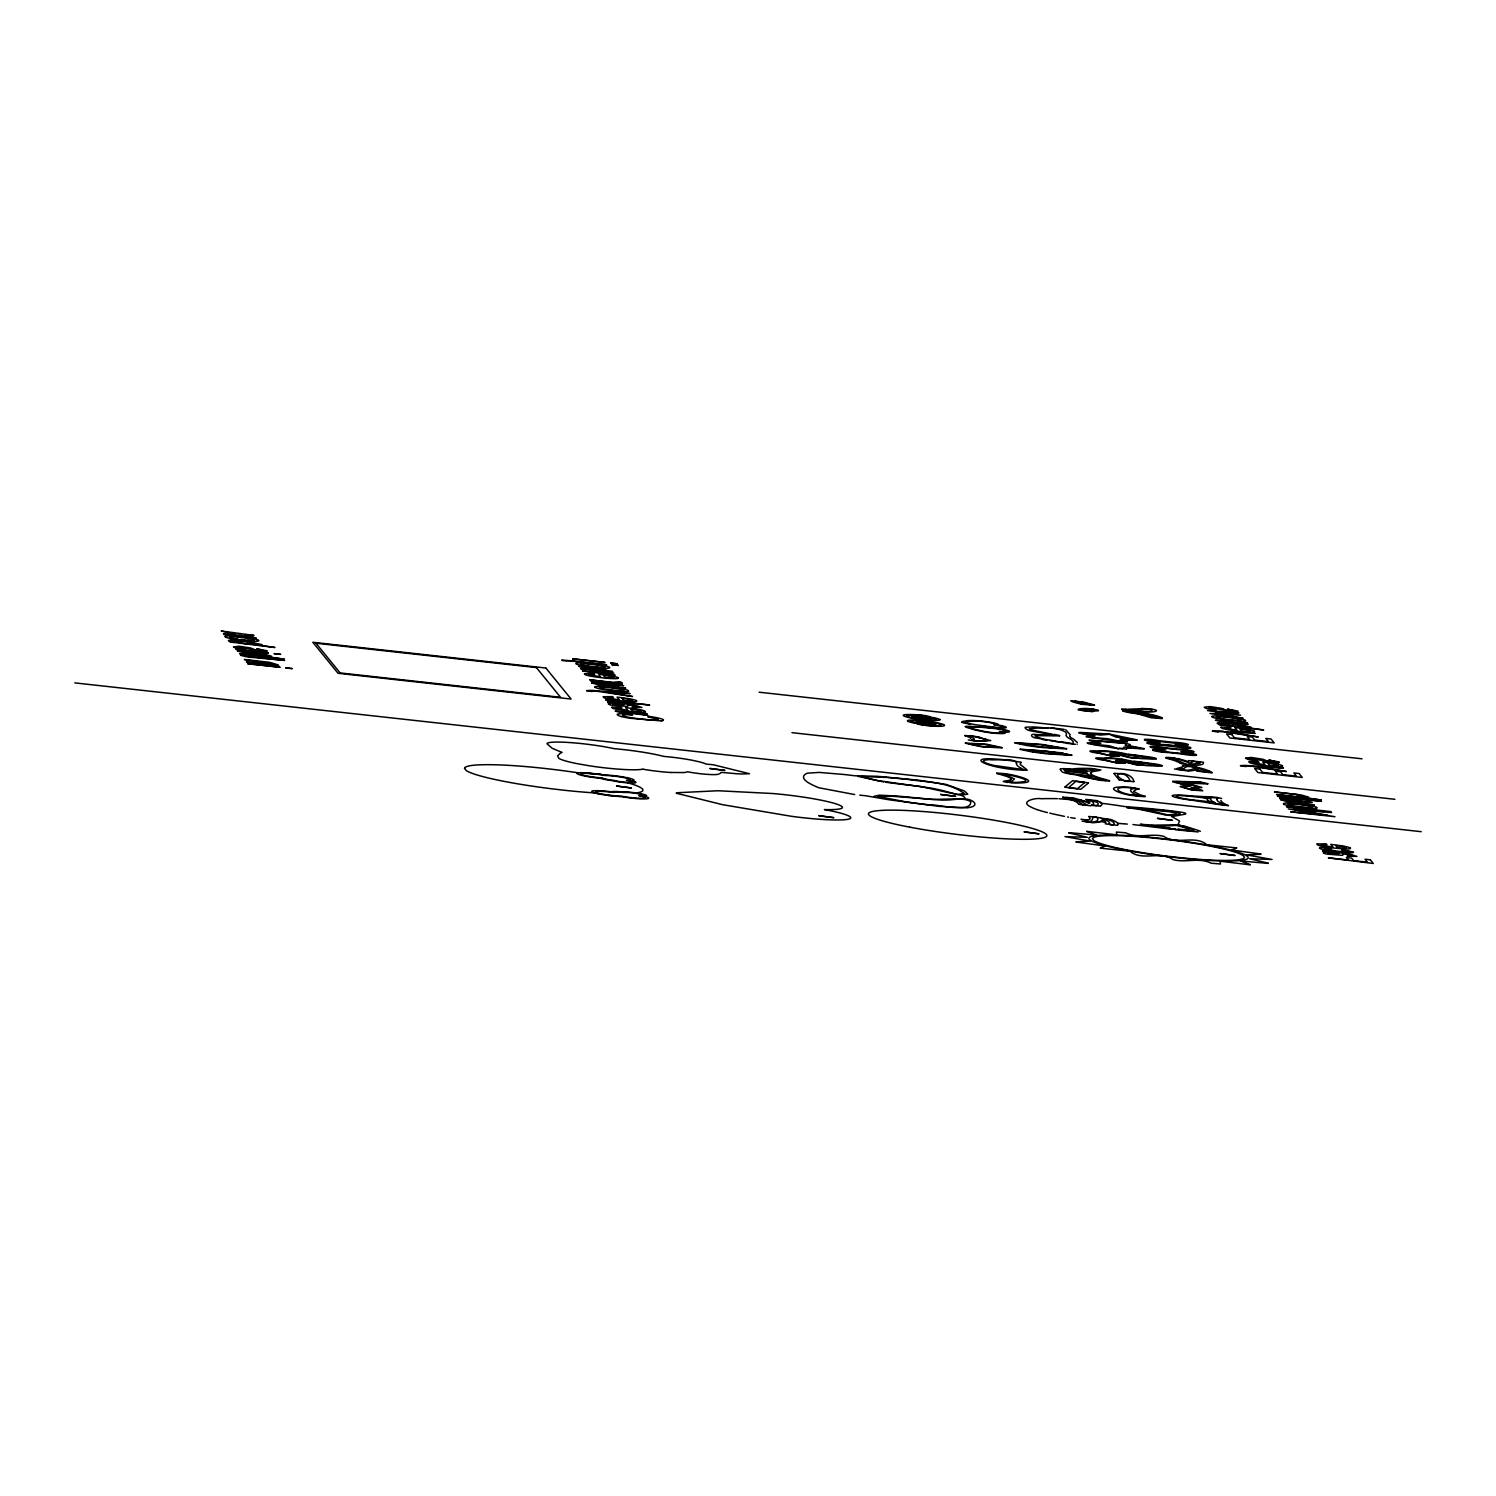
<?xml version="1.0" encoding="UTF-8"?>
<svg xmlns="http://www.w3.org/2000/svg" width="1496" height="1496" viewBox="0 0 1496 1496"><rect width="100%" height="100%" fill="white"/><g stroke="black" fill="none" stroke-linecap="round" stroke-linejoin="round"><path stroke-width="1.5" d="M618.091 678.137L618.091 678.062A18.943 2.038 7 0 0 617.904 677.763L617.418 677.464M645.3 711.647L645.318 711.572A18.943 2.038 7 0 0 645.131 711.273L644.645 710.974A13.745 1.477 7 0 0 639.802 709.609A13.932 1.496 7 0 0 635.744 708.898L625.59 707.589L627.965 710.507L616.034 708.038L621.831 707.814L620.597 707.066L611.602 707.197L612.706 708.3A13.838 1.496 7 0 0 621.794 710.301L628.675 711.217A29.733 3.216 7 0 0 631.593 711.535L638.194 712.077A14.062 1.515 7 0 0 645.281 711.741L645.262 711.741M1180.138 786.653L1191.302 789.907M1089.238 711.03L1094.866 710.263M1090.621 773.039L1090.621 773.432A56.923 6.152 7 0 0 1090.734 773.694M1086.489 772.572L1086.694 772.16A112.107 12.099 7 0 1 1087.106 771.768L1072.613 769.711A9.855 1.066 7 0 0 1063.843 769.823L1086.47 772.778M1081.832 710.226L1092.473 708.992L1098.345 710.207M627.703 705.944L627.665 706.056A26.498 2.861 7 0 1 627.553 706.224M1342.716 854.852L1342.679 854.983A26.498 2.861 7 0 1 1342.567 855.151M1031.473 734.929L1031.829 736.163A55.072 5.947 7 0 0 1032.932 737.042L1033.343 737.266A24.534 2.655 7 0 0 1034.559 737.79L1054.699 740.857M1131.986 754.769L1152.705 758.304L1141.785 758.435A11.856 1.272 7 0 1 1136.53 758.135L1133.108 757.761A9.088 0.991 7 0 1 1129.63 757.257L1114.576 753.33L1109.77 753.647A12.23 1.328 7 0 0 1111.322 754.265L1113.697 754.9M1020.328 763.596L1021.17 762.511M1192.462 761.202L1200.297 762.493A63.038 6.807 7 0 1 1199.717 763.371L1185.767 764.643L1193.49 765.316M1257.257 760.978L1250.02 758.397L1274.611 762.717A8.995 0.972 7 0 0 1277.827 762.754L1278.837 762.605M1182.569 766.943L1177.034 768.458M965.257 743.175L981.189 746.747L1001.946 747.907M1126.619 748.972L1127.46 747.888L1144.122 748.991M1129.929 744.615L1129.106 745.719L1144.178 748.617M1128.264 754.171L1147.301 756.677A8.976 0.972 7 0 1 1156.352 758.622M1134.062 761.202L1153.098 763.708A8.976 0.972 7 0 1 1162.149 765.672M586.656 690.572L591.126 690.385A18.588 2.001 7 0 1 591.649 690.404A42.206 4.563 7 0 1 594.267 690.572L630.115 693.602L611.21 692.311M1212.452 731.039L1216.903 730.852A18.588 2.001 7 0 1 1217.426 730.871A42.206 4.563 7 0 1 1220.063 731.02L1223.279 731.245M1240.521 765.597L1244.971 765.41A18.588 2.001 7 0 1 1245.495 765.428A42.206 4.563 7 0 1 1248.132 765.597L1283.437 767.972L1258.828 766.85L1286.354 771.543L1252.844 766.494M1284.914 800.229L1312.254 802.473L1279.585 798.266L1284.784 799.388L1282.166 799.388A11.351 1.234 7 0 0 1280.389 799.687L1289.272 802.193A27.583 2.973 7 0 0 1293.535 802.679L1314.292 804.979L1293.965 802.137A32.931 3.553 7 0 1 1290.824 801.763L1284.914 800.36M240.576 654.93L245.531 655.491M605.6 699.492L610.555 700.072M1277.491 795.76L1282.446 796.321M1117.662 824.894L1117.83 824.707A78.82 8.508 7 0 0 1117.998 824.053A86.431 9.331 7 0 0 1117.662 823.268L1120.915 823.567M1137.259 756.714A10.94 1.178 7 0 0 1137.259 756.546L1108.723 751.647A12.623 1.365 7 0 0 1104.254 751.497L1093.576 751.665L1112.351 756.078M1062.628 797.181L1072.8 797.873M1064.928 786.971L1072.557 780.725L1088.359 782.838M1084.694 782.558L1077.419 788.691L1068.649 787.588L1075.886 781.323L1084.675 782.464M1088.396 783.044L1080.804 789.271L1064.984 787.195M1179.802 813.787L1179.596 813.936A64.291 6.938 7 0 1 1177.894 814.553L1172.359 815.432A19.448 2.094 7 0 1 1170.639 815.507L1164.823 814.796M1140.588 748.43L1123.945 747.14L1122.748 748.58L1119.195 748.43M1094.455 705.289L1082.487 704.354M1153.528 747.121L1188.179 750.599L1190.554 751.385L1180.812 751.703L1193.172 754.582L1158.97 751.235L1156.184 750.3L1165.87 750.057L1153.566 747.271M1250.263 864.838L1220.231 861.21L1220.437 863.996L1211.255 863.229C1198.764 857.04 1185.748 863.117 1173.032 859.62C1160.522 850.495 1141.897 861.546 1130.078 851.243L1100.345 848.157M1125.179 709.721L1129.91 709.777A28.574 3.086 7 0 0 1134.08 710.058C1141.598 711.011 1148.199 706.916 1155.772 710.151M609.826 673.35L582.505 670.993L615.174 675.201L610.181 674.116L613.884 673.125L607.937 671.779L611.06 671.779A10.958 1.178 7 0 0 612.649 671.367L578.746 666.356L599.522 669.254A18.457 2.001 7 0 1 603.879 669.778L608.03 670.919L580.616 668.675L602.028 671.629A10.154 1.103 7 0 1 607.694 672.396L609.882 673.163M1092.772 740.632L1122.785 743.288M1070.837 700.67L1085.61 702.466M1119.569 756.191L1112.856 756.135M1125.254 763.297L1118.671 763.166M1193.658 830.579L1190.031 830.71A30.051 3.254 7 0 1 1183.43 830.112L1179.596 829.719M1025.452 727.206L1033.325 726.944A43.066 4.656 7 0 1 1038.093 727.28L1048.172 728.122M1188.778 760.604L1203.569 762.268M1260.885 854.272L1246.523 854.889L1272.049 859.452L1249.646 858.741L1268.309 863.173M1076.035 841.78L1090.434 841.145L1064.965 836.619L1087.312 837.293L1068.686 832.879M621.738 682.849L620.111 682.961A20.869 2.263 7 0 1 616.95 682.868L622.317 684.009L589.648 679.782L606.478 681.652A21.673 2.338 7 0 0 612.762 682.251L619.568 681.765M1088.882 816.442L1100.832 817.863M1212.134 772.908L1197.118 771.095M924.397 722.961L919.423 722.194L932.606 723.802A10.827 1.159 7 0 1 922.976 723.914A10.827 1.159 7 0 1 911.232 721.446A14.979 1.608 7 0 1 924.565 721.278A14.979 1.608 7 0 1 940.816 724.719A19.111 2.057 7 0 1 923.78 724.924L921.087 724.382L923.294 724.307A14.081 1.515 7 0 0 935.841 724.158A9.948 1.066 7 0 0 925.052 721.876A9.948 1.066 7 0 0 916.207 721.988L927.67 723.316L924.472 722.83M1352.291 856.067L1347.073 856.011L1356.909 856.404L1348.476 853.805A25.619 2.768 7 0 0 1345.11 853.393L1330.58 851.785A68.648 7.405 7 0 1 1328.336 851.523L1327.12 851.374A12.043 1.309 7 0 1 1322.539 850.7L1323.081 851.392A11.874 1.29 7 0 0 1327.158 851.972A19.093 2.057 7 0 0 1323.418 853.019M1089.294 799.986L1097.092 802.267A84.356 9.107 7 0 1 1096.456 805.521L1091.949 804.998M1141.149 708.431L1150.218 708.842M1169.068 758.098L1178.455 758.734M1221.652 798.49L1217.613 797.518A21.131 2.281 7 0 0 1208.824 796.807L1206.935 796.714A29.247 3.16 7 0 0 1203.382 796.62L1189.582 795.816A19.074 2.057 7 0 0 1172.397 795.629M641.765 713.611L638.493 713.667A21.673 2.338 7 0 1 631.985 713.068L615.174 711.198L647.843 715.425L642.495 714.284A20.869 2.263 7 0 0 645.655 714.396L647.375 714.209A11.052 1.197 7 0 0 645.038 713.181L640.213 712.844L641.803 713.461M1242.035 722.662L1238.763 722.718A21.673 2.338 7 0 1 1232.255 722.119L1215.444 720.249L1248.113 724.475L1242.746 723.335A20.869 2.263 7 0 0 1245.925 723.447L1247.645 723.26A11.052 1.197 7 0 0 1245.308 722.231L1240.483 721.895L1242.073 722.512M1059.486 735.939L1059.579 735.882A10.453 1.122 7 0 1 1059.561 735.882L1035.139 735.639A73.753 7.966 7 0 0 1035.382 736.387L1043.18 739.192M1122.991 710.899L1131.444 711.255A34.352 3.703 7 0 1 1162.486 718.061M1172.752 781.23L1199.717 781.997M1014.999 742.708L1041.571 744.372L1066.685 748.636M1020.178 749.085L1062.852 752.918M1066.592 748.916L1043.236 747.589M1071.697 755.33L1045.76 753.685M1027.266 770.234C984.742 769.973 951.643 751.179 1021.076 762.212M1175.706 813.544L1173.986 814.105A81.775 8.826 7 0 1 1172.228 814.46L1169.087 814.834A20.981 2.263 7 0 1 1168.488 814.871L1168.395 814.89A10.098 1.085 7 0 1 1167.74 814.909M1100.514 805.877L1100.832 805.69A87.797 9.481 7 0 0 1100.364 802.361A78.82 8.508 7 0 0 1099.018 801.557L1097.466 800.828M1180.419 786.316L1186.87 785.737M1207.777 783.923L1187.712 783.156M1202.821 790.823L1192.125 790.056M1092.735 711.741L1078.279 709.964M627.329 706.411L611.677 705.158A9.163 0.991 7 0 1 609.975 704.691M1342.323 855.338L1326.672 854.085A9.163 0.991 7 0 1 1324.97 853.618L1323.81 853.057M1114.127 773.357L1123.216 773.825M1133.818 781.735L1119.214 779.94M1182.663 765.821L1196.276 767.13M1090.64 805.802L1078.953 804.343M1100.42 847.914L1105.45 846.044L1076.166 842.042M1236.556 848.101L1231.507 849.99L1260.81 854.01M1090.678 743.437L1100.925 743.25L1092.847 740.763M1090.696 704.822L1074.596 701.325L1081.907 702.035M1121.607 709.067L1126.937 709.104M1087.05 742.895L1096.381 742.67L1089.294 740.445M1135.539 788.616C1124.468 788.28 1134.66 796.04 1141.224 795.779M592.154 691.227L593.8 691.133A17.915 1.926 7 0 1 596.1 691.283L598.063 691.414M1089.182 711.18L1081.889 710.301M1217.95 731.694L1219.577 731.6A17.915 1.926 7 0 1 1221.895 731.75L1255.368 733.414M1246.018 766.251L1247.645 766.176M566.647 660.559L569.696 660.671A29.116 3.142 7 0 1 572.912 661.008L606.684 664.748L561.729 659.998A15.932 1.72 7 0 0 562.758 660.652L566.722 660.765M1085.722 799.425L1097.054 800.659M1006.715 781.716L1009.089 781.473A66.927 7.237 7 0 0 1012.175 780.949L1014.494 778.949L1008.154 775.994A67.264 7.274 7 0 0 1003.517 774.629L1000.244 773.75L1007.967 774.778A46.806 5.049 7 0 1 1013.634 775.994L1021.188 778.032A39.775 4.301 7 0 1 1024.984 779.659L1025.807 780.669A39.775 4.301 7 0 1 1024.162 781.697L1018.757 782.296A46.769 5.049 7 0 1 1014.138 782.371L1006.827 781.847M1178.212 769.262L1180.83 768.981A67.04 7.237 7 0 0 1183.934 768.458C1188.778 763.072 1199.138 769.281 1205.608 770.627A63.038 6.807 7 0 1 1207.87 771.824L1200.521 771.225A55.502 5.984 7 0 0 1198.034 769.916L1193.939 768.476L1192.05 769.412A73.117 7.891 7 0 1 1187.17 770.272L1178.137 769.393M971.764 740.109C980.217 739.305 963.948 735.134 970.811 736.107M1100.028 806.082L1091.014 805.372M965.518 743.045L986.257 744.223M1126.395 749.103L1118.915 748.393M1089.256 740.034L1123.178 742.932L1126.226 744.073L1125.198 745.513L1140.625 748.337M1086.358 736.462L1090.678 735.658L1078.616 732.872M1068.798 832.636L1096.549 835.067L1086.938 831.514M1268.122 863.398L1240.427 860.948L1250.095 864.557M968.529 807.616C981.47 805.783 972.063 798.565 963.985 798.939A59.728 6.452 7 0 0 960.675 795.068L967.762 794.17L964.77 791.29A134.285 14.511 7 0 0 963.461 790.655L946.201 784.446L918.226 780.164M1103.263 818.836L1107.657 819.322A84.356 9.107 7 0 1 1114.24 823.38C1114.688 825.811 1107.321 825.138 1109.583 822.837A79.812 8.621 7 0 0 1103.393 819.004M1117.026 825.306L1105.301 823.829M1136.923 740.296L1124.394 739.94L1127.46 741.511M1081.01 819.21A22.908 2.468 7 0 0 1087.555 820.107L1088.527 819.789A72.051 7.779 7 0 0 1090.135 818.518L1088.957 816.666M1162.224 718.622L1151.06 717.725L1138.194 713.966M1127.348 741.904L1118.578 741.399M1087.573 820.089L1084.694 820.612M1109.546 781.08L1100.495 780.351M1098.532 710.787L1096.643 710.899A22.103 2.394 7 0 0 1095.727 710.937L1094.96 710.974A17.802 1.926 7 0 0 1093.37 711.217M964.92 735.434L972.737 736.406A31.098 3.366 7 0 1 977.449 737.266L990.763 740.595L977.711 741.361M1066.405 797.518L1080.262 800.828L1087.162 805.185L1082.711 804.755L1078.672 801.613L1066.611 797.723M996.654 773.058L1004.265 773.619M967.632 807.859L939.208 806.381L888.68 799.743M1138.98 789.196L1138.213 789.252A9.874 1.066 7 0 0 1137.708 789.29L1137.708 789.29M1082.393 733.04L1100.495 735.06L1108.611 734.386M1032.558 734.33L1054.231 735.359M1085.909 821.398C1095.801 823.249 1089.855 814.572 1096.83 817.358C1101.598 822.314 1088.995 822.781 1085.853 821.566M1145.132 796.695L1138.643 796.283M1195.08 788.299L1197.137 788.205M1141.766 796.115L1138.512 796.265M661.363 720.904L630.601 718.304A18.868 2.038 7 0 1 621.382 716.547M1166.132 757.425L1167.441 757.369M1172.957 824.82L1178.624 825.381A19.448 2.094 7 0 1 1180.849 825.904L1189.077 828.298M1099.467 770.552L1095.147 771.113A75.342 8.134 7 0 0 1090.528 773.021M1176.006 825.437L1168.432 825.829A77.642 8.378 7 0 1 1161.046 825.904L1159.662 825.885A32.837 3.553 7 0 1 1151.209 825.53L1151.228 825.53M1137.484 789.29L1136.829 789.346A25.526 2.749 7 0 0 1136.399 789.402L1133.538 791.478L1140.102 794.825A30.78 3.329 7 0 0 1141.055 795.105L1141.168 795.143A25.376 2.749 7 0 0 1141.822 795.311L1142.72 795.554M1172.415 824.857L1153.771 825.175A27.152 2.936 7 0 1 1152.238 825.119L1140.382 824.277L1150.125 825.773M1004.022 781.062L1004.508 781.024A49.929 5.386 7 0 0 1005.162 780.968L1005.611 780.912A57.633 6.227 7 0 0 1011.146 779.005M1188.647 771.02L1190.199 770.889A71.21 7.686 7 0 0 1191.508 770.739L1191.714 770.721A77.717 8.396 7 0 0 1195.416 770.01L1196.744 770.777M1093.576 822.707L1093.894 822.688A42.73 4.619 7 0 0 1094.474 822.632L1096.044 822.463A66.011 7.125 7 0 0 1097.653 822.22A74.8 8.078 7 0 0 1100.271 821.547A52.267 5.647 7 0 0 1102.365 821.772L1105.918 822.688A73.603 7.948 7 0 0 1105.731 822.108L1105.656 822.108A76.857 8.303 7 0 0 1103.824 820.5L1102.384 819.752M967.781 720.586L962.227 721.558A37.437 4.039 7 0 0 961.947 721.726M1079.495 732.404L1108.891 734.012L1115.717 736.986L1133.557 739.641L1120.111 739.248L1123.907 741.268L1118.297 741.361L1086.32 736.836M1052.567 728.159L1050.772 728.234M1188.292 771.038L1174.454 768.981M965.182 726.532L965.705 726.364A23.02 2.487 7 0 1 966.865 726.327L969.483 726.327A37.456 4.039 7 0 1 970.455 726.345L984.536 727.131A26.909 2.899 7 0 1 995.438 728.253A14.549 1.571 7 0 1 1009.576 731.451M1197.38 788.186L1201.886 787.457L1187.787 783.493M1194.631 765.298L1193.789 765.316M577.175 773.357A18.719 2.02 7 0 1 580.822 772.684L598.942 774.105M1092.753 822.744L1082.132 821.154M580.822 772.684L598.269 774.012M1053.446 728.122L1064.198 729.356M255.143 644.458L257.667 644.159L246.036 641.821A29.415 3.179 7 0 0 243.755 641.578L236.705 640.98A8.92 0.972 7 0 0 235.508 640.942L233.002 641.298L243.119 643.392A33.024 3.572 7 0 0 246.429 643.785L253.067 644.383A9.612 1.047 7 0 0 255.143 644.458M1101.224 818.181L1111.004 819.546M932.719 799.462L962.676 798.677A27.657 2.992 7 0 1 965.107 799.163M932.12 799.444L921.985 798.49A120.166 12.978 7 0 0 897.151 796.059L879.33 795.161L874.038 796.321M1075.456 744.316L1065.769 743.194M246.803 635.239L254.04 635.426L221.184 630.994L235.358 634.211L223.502 633.837L224.157 634.641L239.697 635.071L256.209 638.081L244.596 635.183M1012.231 782.894C1046.733 783.829 1018.103 775.152 1004.471 773.638M1091.089 768.495L1088.097 768.402A62.421 6.751 7 0 0 1071.622 769.168A13.614 1.477 7 0 0 1060.383 768.981M1057.392 798.677L1056.382 798.64A39.083 4.226 7 0 0 1055.465 798.621L1047.256 798.602A133.125 14.38 7 0 0 1041.347 798.733C1036.186 797.536 1019.113 801.239 1030.65 806.886A104.776 11.313 7 0 0 1037.046 809.598M644.103 796.246A18.719 2.02 7 0 1 644.776 798.92A18.719 2.02 7 0 1 621.775 796.695L620.41 796.639M1168.376 757.406L1174.921 758.061M1091.444 768.514L1100.981 770.047M617.006 703.737L612.706 704.186L623.178 705.308A49.088 5.292 7 0 1 624.056 704.504L622.373 704.223A14.156 1.533 7 0 0 616.95 703.718M1198.24 831.944L1175.276 829.719M1011.427 782.857L1008.285 782.146M625.646 713.891C646.534 716.547 613.098 712.694 625.309 716.565A12.772 1.384 7 0 0 632.135 717.874A27.975 3.029 7 0 0 642.158 719.165A26.965 2.917 7 0 0 650.554 719.95M670.732 772.478L683.915 772.553A36.072 3.89 7 0 0 686.589 772.104L687.636 771.805A20.42 2.207 7 0 0 699.791 773.656A20.458 2.207 7 0 0 718.155 774.292M619.886 796.62L604.347 794.9M976.832 741.324L968.267 739.922M1058.962 798.752L1059.149 798.77A22.515 2.431 7 0 1 1060.084 798.827L1064.759 799.201A43.627 4.712 7 0 1 1071.117 799.762L1072.726 800.323A72.051 7.779 7 0 1 1076.914 802.249L1078.822 804.175M1135.782 808.12L1126.768 807.541L1139.503 809.411A27.134 2.936 7 0 1 1141.186 809.71L1164.543 814.74M1136.305 808.139L1165.066 810.664M1137.858 808.7L1173.949 812.197M1224.383 731.918L1258.286 736.986L1230.759 732.292L1237.865 732.834M598.344 691.433L632.49 696.519L604.964 691.825M1250.918 766.363L1249.945 766.307A17.915 1.926 7 0 0 1247.627 766.158M1132.977 824.539L1160.784 827.905A149.974 16.194 7 0 0 1168.806 828.934L1176.174 829.326M1188.516 830.149L1178.53 829.195M609.452 692.181L607.675 692.05M1128.227 709.216L1141.205 708.749M247.663 640.195L250.711 640.4A8.677 0.935 7 0 0 251.87 640.419A9.126 0.991 7 0 0 250.561 638.773A9.35 1.01 7 0 0 248.186 638.362L241.959 637.539A27.339 2.955 7 0 0 239.697 637.296L233.264 636.772A8.677 0.935 7 0 0 232.086 636.735A8.976 0.972 7 0 0 235.246 638.717L237.453 639.054M1127.348 824.109L1125.291 823.941M1124.468 823.885L1121.14 823.585M616.427 796.377L614.688 796.209M1131.275 711.198L1131.406 711.198A34.558 3.74 7 0 0 1156.427 710.6A34.558 3.74 7 0 0 1156.315 710.301M248.542 640.924L238.706 639.839M1130.733 711.142L1127.573 710.768M1198.801 782.315L1176.754 781.623A12.828 1.384 7 0 0 1176.23 781.866M1111.771 755.611L1115.062 755.256A19.859 2.151 7 0 0 1113.697 754.9M1117.568 762.642L1121.009 762.343A17.859 1.926 7 0 0 1119.494 761.932L1117.138 761.314A12.248 1.328 7 0 1 1115.567 760.679L1120.373 760.361L1135.427 764.288A9.088 0.991 7 0 0 1138.905 764.811L1142.327 765.167A11.856 1.272 7 0 0 1147.582 765.466L1158.502 765.354L1137.783 761.801M1198.838 781.903L1204.205 783.343L1193.677 782.745A33.155 3.59 7 0 0 1189.769 782.576L1183.448 782.763L1198.165 787.008L1191.059 787.906L1193.771 788.897A17.69 1.907 7 0 0 1196.707 789.514L1199.268 790.225L1192.929 789.738A25.787 2.786 7 0 1 1189.975 789.121L1184.57 787.625A13.053 1.403 7 0 1 1184.252 786.765L1190.91 786.111L1172.845 781.903M1118.167 763.128L1099.392 758.753L1110.051 758.528A12.623 1.365 7 0 1 1114.52 758.696L1138.998 763.727L1142.851 763.409A9.069 0.972 7 0 0 1141.168 762.773L1139.765 762.436A8.677 0.935 7 0 1 1137.484 761.763M1294.545 796.47L1303.858 796.714L1297.275 795.087M759.108 692.199L1362.015 758.809M924.341 725.392L917.478 724.045M1042.693 747.533L1040.58 747.308M791.982 732.666L1394.889 799.294M1294.077 796.414L1276.499 794.47L1321.398 800.042L1304.942 797.611L1305.896 797.611A12.305 1.328 7 0 0 1308.514 797.106L1301.464 795.03L1274.461 791.945L1297.574 794.526M1223.822 805.147L1228.497 805.671L1226.963 804.998A116.482 12.585 7 0 1 1221.671 801.744L1220.811 800.435M74.8 682.887L1421.2 831.683M859.789 795.143L861.023 795.274A94.977 10.266 7 0 0 865.847 795.779L887.783 799.575M1179.072 829.663L1177.82 829.102M612.313 795.966L611.079 795.835M924.061 715.799L923.817 715.761A19.111 2.057 7 0 0 906.8 715.986A14.979 1.608 7 0 0 923.032 719.408A14.979 1.608 7 0 0 936.365 719.239A10.827 1.159 7 0 0 924.622 716.771A10.827 1.159 7 0 0 914.991 716.883L931.41 718.697A9.948 1.066 7 0 1 922.546 718.809A9.948 1.066 7 0 1 911.756 716.528A14.081 1.515 7 0 1 924.304 716.378L926.548 716.397L922.583 715.219A23.02 2.487 7 0 0 921.162 715.069C876.095 711.928 928.979 723.69 940.161 719.8M1040.057 747.233L1035.905 746.747M1045.237 753.61L1043.647 753.423M1200.222 782.053L1207.889 783.698M1168.114 810.495L1165.852 810.234A72.837 7.873 7 0 0 1164.318 810.065L1152.518 808.869A149.862 16.176 7 0 0 1144.739 808.158L1124.057 806.475A68.255 7.368 7 0 0 1109.583 804.306L1101.393 803.24A86.431 9.331 7 0 0 1100.383 802.361M1165.833 810.757L1167.909 811A30.051 3.254 7 0 1 1174.771 811.898L1179.877 813.282M917.478 780.071L877.535 776.312L854.721 775.77A87.479 9.444 7 0 0 844.099 774.498L819.079 772.404L807.26 773.189A217.911 23.543 7 0 0 818.985 787.794L854.74 794.563M1175.763 829.27L1167.89 828.279M1043.105 753.367L1041.085 753.124M1111.397 755.966L1099.317 753.33A8.976 0.972 7 0 1 1089.892 751.291A8.976 0.972 7 0 1 1097.896 751.216M1117.082 762.997L1105.133 760.361A8.976 0.972 7 0 1 1095.689 758.322A8.976 0.972 7 0 1 1103.693 758.248A17.391 1.87 7 0 1 1117.232 758.472L1121.364 758.977M1035.382 746.672L1027.378 745.588M1040.58 753.049L1032.558 751.983M1171.387 828.728L1169.629 828.504M924.397 715.425L930.213 716.715M1126.17 781.062C1134.024 783.698 1127.03 773.862 1122.486 774.143M1169.909 828.13L1166.899 828.148M1109.041 734.031L1137.091 739.903M1118.727 748.767L1092.978 744.597M1168.47 827.961L1165.702 827.999M609.153 795.591L607.862 795.423M1092.211 708.954L1085.853 708.468A32.856 3.553 7 0 0 1078.279 709.31M986.93 744.297L1002.264 747.589M1130.041 712.713L1137.82 713.91M1123.309 742.951L1129.761 744.354M1049.855 734.199L1053.801 734.723M1054.399 741.231L1060.159 741.997M237.845 639.727L241.417 639.559A26.629 2.88 7 0 0 244.409 639.895L253.329 641.242A12.884 1.384 7 0 0 256.209 641.279M1121.663 759.014L1134.884 761.782M1166.188 827.643L1160.859 827.325M1167.03 827.755L1162.486 827.55M1129.48 712.638L1123.028 711.198M1050.192 733.825L1030.351 729.73A73.734 7.966 7 0 1 1029.285 728.889C1037.102 727.86 1056.008 726.177 1065.489 732.012A212.619 22.964 7 0 1 1066.517 734.199L1066.199 735.078A43.534 4.694 7 0 0 1065.975 735.546L1067.433 737.341A43.59 4.712 7 0 0 1068.312 737.846L1070.482 739.08A212.264 22.926 7 0 1 1073.156 741.436L1073.118 743.718L1060.907 741.698M1054.456 734.405L1059.149 735.359A10.005 1.085 7 0 1 1059.617 735.639M1048.303 733.994L1054.736 734.854M1118.297 748.711L1109.172 745.756L1088.19 743.68M633.463 704.878L641.915 707.477L632.06 707.084L637.333 707.103A15.633 1.683 7 0 0 637.259 706.673A9.948 1.066 7 0 0 635.089 705.794M1125.609 781.398C1104.759 771.338 1131.78 770.421 1133.931 781.51M1007.893 782.52L1003.236 781.529M1047.948 733.938L1029.491 730.646M983.657 726.289L983.863 726.308A26.928 2.899 7 0 0 994.915 727.617A14.53 1.571 7 0 0 1006.172 727.598M1060.458 742.035L1053.091 741.062A80.466 8.696 7 0 1 1050.136 740.651M1092.66 709.01L1094.904 709.946M238.051 639.147L233.881 639.129A13.314 1.44 7 0 1 230.59 638.53A13.988 1.515 7 0 1 225.989 637.259L225.41 636.941A19.747 2.132 7 0 1 225.148 636.66M1161.962 827.082L1151.883 826.035M1162.803 827.195L1159.624 827.157M598.494 774.03L600.738 774.367M1160.279 826.839L1156.52 826.297M883.538 781.903L857.75 776.293M971.633 735.808L979.861 737.248M1156.296 826.278L1151.658 825.586M1046.863 740.183L1042.544 739.51M987.36 732.348L987.809 732.423A14.549 1.571 7 0 0 1002.152 733.582A14.549 1.571 7 0 0 1003.816 732.124A14.549 1.571 7 0 0 1005.536 732.18L1006.471 732.161A14.549 1.571 7 0 0 1009.183 731.899M1137.708 796.153L1137.465 796.115A22.384 2.412 7 0 1 1136.53 795.966L1136.38 795.947A25.918 2.805 7 0 1 1134.66 795.666C1121.626 795.124 1098.625 785.531 1127.479 787.195A25.881 2.786 7 0 1 1129.031 787.27A22.029 2.375 7 0 1 1130.041 787.345L1139.073 788.803M599.84 774.217L603.374 774.778M1026.948 745.532L1014.943 742.97M1032.128 751.908L1020.178 749.403M1151.808 826.035L1150.686 825.867M1093.483 744.26L1090.808 743.662M986.93 732.292L986.986 732.292A14.792 1.59 7 0 1 984.349 731.862A26.909 2.899 7 0 1 975.579 730.067M1128.021 710.413L1125.291 709.796M1185.711 764.624L1180.456 763.39M1138.362 795.816C1114.109 793.647 1109.134 784.334 1135.595 788.523M1075.007 818.349L1075.1 818.368A11.688 1.253 7 0 1 1073.174 818.05L1072.221 817.882A32.987 3.553 7 0 1 1071.36 817.732L1070.725 817.601M929.914 717.07L930.643 717.182A14.586 1.571 7 0 1 939.862 719.464M1119.195 741.062L1107.526 738.669L1091.295 737.565L1089.855 737.098L1095.072 736.051L1082.263 733.246M1186.683 764.344L1177.633 760.697A67.75 7.312 7 0 0 1172.976 759.314L1169.199 758.285M1149.62 709.179L1152.219 709.833L1151.621 710.88A27.452 2.973 7 0 1 1148.274 711.367L1141.224 711.385A34.632 3.74 7 0 1 1135.277 711.067L1121.832 709.534M1174.136 758.36L1179.166 759.557A73.715 7.966 7 0 1 1185.636 761.539L1189.582 763.11L1191.938 762.399A55.502 6.003 7 0 0 1192.555 761.408L1192.462 761.221M603.337 794.731L597.895 793.703A18.756 2.02 7 0 1 593.108 790.842A18.756 2.02 7 0 1 610.985 791.739A16.213 1.758 7 0 1 621.513 791.833A13.707 1.477 7 0 1 636.38 792.992A13.707 1.477 7 0 1 646.665 795.573M603.094 774.741L604.066 774.909A18.719 2.02 7 0 1 627.647 777.827A18.719 2.02 7 0 1 631.593 780.856A13.726 1.477 7 0 1 635.127 781.866M1062.478 753.292L1068.181 754.751L1044.713 753.143L1023.806 749.72L1044.993 750.955L1071.865 755.013M1183.13 812.534L1185.524 813.188M1099.971 780.258L1098.251 779.94M970.268 724.176L968.866 723.914M601.392 794.395L597.895 793.703M1199.25 789.533L1202.335 790.281M920.713 786.503L911.326 785.381A120.204 12.978 7 0 1 885.931 782.258M921.069 786.578L959.721 795.049A28.611 3.086 7 0 0 961.18 795.068M1198.838 789.439L1198.277 789.327A14.661 1.59 7 0 1 1197.211 789.103L1195.173 788.598M966.042 723.372L967.276 723.615A37.456 4.039 7 0 0 968.417 723.821M1067.602 817.003L1068.574 817.19M965.126 723.185L964.284 723.017A23.02 2.487 7 0 1 962.713 722.662L961.778 722.344M1064.46 816.367L1063.731 816.218A130.358 14.081 7 0 1 1050.809 813.394L1049.725 813.132M1061.711 742.259L1064.367 742.876M978.833 737.528L985.097 739.08A17.036 1.833 7 0 1 986.35 740.632L980.422 740.931A31.117 3.366 7 0 1 976.308 740.819L971.802 740.221M1182.064 783.829L1178.811 783.081M1181.335 784.203L1182.738 784.502A23.917 2.581 7 0 1 1186.515 785.381L1186.683 785.456M1081.739 704.205L1080.729 703.98M1143.561 795.741L1145.338 796.246M1349.897 854.702L1343.445 853.917A65.992 7.125 7 0 0 1342.791 854.833M634.884 705.775L628.357 705.027A65.992 7.125 7 0 0 627.778 705.906M1073.043 797.929L1073.978 798.153A42.73 4.619 7 0 1 1074.745 798.359L1076.933 798.939A66.011 7.125 7 0 1 1079.289 799.631A74.837 8.078 7 0 1 1083.665 801.071A72.837 7.873 7 0 1 1085.759 801.314L1089.312 801.856A76.857 8.303 7 0 1 1089.761 803.202L1088.882 803.464A79.643 8.602 7 0 0 1079.345 799.631M975.336 730.029L967.014 727.524A37.437 4.039 7 0 1 966.472 727.299L965.481 726.775M1064.161 797.761L1062.871 797.349M1167.31 758.491L1165.571 757.93M1108.237 780.258L1109.621 780.706M997.757 773.787L996.729 773.451M966.042 736.163L964.939 735.826M1179.091 758.883L1188.609 761.632M1116.11 754.882L1119.494 755.929M1121.925 761.913L1125.31 762.96M1116.016 754.844L1115.492 754.713A10.248 1.103 7 0 1 1113.342 754.021M1121.832 761.875L1121.383 761.782A10.285 1.103 7 0 1 1119.158 761.053M998.15 773.881L1003.087 775.227M1064.778 797.91L1071.061 799.743M1167.759 758.603L1171.05 759.5A63.861 6.9 7 0 1 1174.79 760.641L1179.633 762.698A42.524 4.6 7 0 1 1180.269 763.259M1167.497 814.834L1157.605 812.496A77.624 8.378 7 0 0 1148.61 810.608L1147.002 810.29A32.819 3.553 7 0 0 1137.521 808.682M1107.115 779.977L1105.394 779.528M1114.034 753.76L1130.49 757.817L1148.648 758.79A8.976 0.972 7 0 0 1156.315 758.902M1119.85 760.791L1136.287 764.867L1154.445 765.821A8.976 0.972 7 0 0 1162.13 765.933M1105.133 779.453L1100.944 778.257A75.342 8.134 7 0 1 1092.005 774.835L1091.463 774.423A56.923 6.152 7 0 1 1091.033 774.068M1183.542 825.773L1198.745 830.598A40.224 4.338 7 0 1 1200.072 831.215L1200.316 831.365M1183.074 826.484L1178.063 824.352L1179.577 821.267A70.798 7.648 7 0 0 1179.147 820.724L1171.779 816.61L1185.374 814.142A40.242 4.338 7 0 0 1185.804 813.843M1206.767 708.468L1204.561 707.571A26.965 2.917 7 0 1 1204.205 707.234L1209.909 706.542L1221.278 708.3A44.581 4.806 7 0 1 1222.756 708.842M1248.113 759.37L1245.775 758.36M236.031 648.142L233.806 647.244A26.965 2.917 7 0 1 233.451 646.908L239.173 646.216L250.543 647.974A44.581 4.806 7 0 1 252.02 648.516L255.236 649.806A14.997 1.627 7 0 0 255.648 649.956L262.735 650.536A16.811 1.814 7 0 0 262.604 650.199M1128.264 754.508L1124.674 753.554A16.269 1.758 7 0 0 1120.728 752.731L1115.979 752.002A17.372 1.87 7 0 0 1098.064 751.235M967.052 736.462L967.295 736.518A29.34 3.16 7 0 1 970.306 737.958M1267.748 761.184L1274.816 761.745A16.811 1.814 7 0 0 1274.686 761.427L1268.795 760.024L1279.267 762.006A16.755 1.814 7 0 1 1278.818 762.623M1090.528 704.541L1082.057 702.166M1037.102 809.598L1040.786 810.795A62.084 6.713 7 0 0 1047.443 812.59M610.817 700.483L612.631 700.876A15.708 1.702 7 0 0 615.324 701.194L649.582 704.99L616.165 701.886A37.606 4.058 7 0 1 611.34 701.325L605.618 699.922M609.957 704.691L608.797 704.13M1028.65 730.366L1028.612 730.347A22.103 2.394 7 0 1 1028.107 730.142L1025.994 728.87A63.804 6.882 7 0 1 1025.153 727.673M1111.135 819.602L1112.613 820.182A87.797 9.481 7 0 1 1117.998 824.053M1222.774 708.842L1225.972 710.133A14.997 1.627 7 0 0 1226.402 710.282L1233.489 710.862A16.811 1.814 7 0 0 1233.359 710.525L1227.449 709.141L1237.921 711.124A16.755 1.814 7 0 1 1237.753 711.629A16.942 1.833 7 0 1 1237.491 711.703L1236.5 711.872A8.995 0.972 7 0 1 1233.284 711.834L1208.693 707.496L1215.911 710.095A12.267 1.328 7 0 1 1206.524 708.468M1089.387 800.098L1092.491 801.781A79.812 8.621 7 0 1 1091.93 804.885M1208.918 770.833L1210.189 771.412A66.572 7.181 7 0 1 1211.517 772.179L1211.872 772.441M1282.67 796.732L1284.522 797.144A15.708 1.702 7 0 0 1287.215 797.443L1321.473 801.239L1288.056 798.153A37.606 4.058 7 0 1 1283.213 797.592L1277.509 796.19M245.755 655.903L247.588 656.314A15.708 1.702 7 0 0 250.299 656.613L284.558 660.409L251.141 657.324A37.606 4.058 7 0 1 246.298 656.763L240.557 655.304M1072.482 738.463L1071.379 737.883A48.04 5.18 7 0 1 1070.781 737.472A74.052 8.004 7 0 1 1070.388 737.117L1069.939 736.574M1026.499 769.43L1020.16 764.381M1087.199 800.397L1089.163 801.706A73.79 7.966 7 0 0 1087.985 800.828M1349.785 847.746L1350.271 848.045A18.943 2.038 7 0 1 1350.458 848.344L1350.439 848.419A14.062 1.515 7 0 1 1346.437 848.98A14.212 1.533 7 0 1 1343.333 848.849L1336.751 848.307A29.733 3.216 7 0 1 1333.815 847.989L1326.933 847.073A13.838 1.496 7 0 1 1317.789 845.053L1316.742 843.968L1325.737 843.838L1326.971 844.586L1321.23 844.903L1333.104 847.278L1330.729 844.361L1340.902 845.67A13.932 1.496 7 0 1 1349.897 847.765M636.137 700.502L636.623 700.801A18.943 2.038 7 0 1 636.81 701.1L636.791 701.175A14.062 1.515 7 0 1 629.685 701.605L623.103 701.044A29.733 3.216 7 0 1 620.167 700.726L613.285 699.829A13.838 1.496 7 0 1 604.141 697.809L603.094 696.725L612.088 696.594L613.341 697.342L607.582 697.641L619.456 700.035L617.081 697.117L627.254 698.426A13.932 1.496 7 0 1 636.249 700.521M1094.474 705.084L1091.8 704.223A19.616 2.113 7 0 1 1086.751 702.952A14.287 1.552 7 0 1 1086.152 702.727M1073.305 738.893L1077.288 742.502M1246.037 766.569L1240.521 765.746M592.173 691.545L586.694 690.759M1217.931 731.993L1212.452 731.189M1137.241 756.527L1136.941 756.284A9.069 0.972 7 0 0 1135.37 755.742L1133.968 755.405A8.826 0.954 7 0 1 1131.687 754.732M1242.97 855.394L1244.504 857.264A76.446 8.265 7 0 1 1183.635 858.012L1168.189 856.31A76.446 8.265 7 0 1 1094.043 840.64L1092.473 838.751A76.446 8.265 7 0 1 1153.341 838.04L1168.787 839.724A76.446 8.265 7 0 1 1242.783 855.394M262.623 650.199L256.714 648.815L267.186 650.797A16.755 1.814 7 0 1 266.737 651.396L265.746 651.545A8.995 0.972 7 0 1 262.529 651.508L237.939 647.17L245.176 649.769A12.267 1.328 7 0 1 235.77 648.142M1193.715 830.299L1191.975 829.345A64.291 6.938 7 0 0 1189.058 828.298M1236.668 847.914L1206.917 844.791C1195.061 834.488 1176.454 845.539 1163.944 836.414C1151.209 832.917 1138.194 838.976 1125.703 832.805L1116.409 832.057L1116.745 834.824L1086.676 831.346M1207.571 800.042L1207.291 799.706A73.753 7.966 7 0 1 1207.328 798.191L1189.937 796.265A16.961 1.833 7 0 0 1185.786 795.872L1179.933 795.573A13.651 1.477 7 0 0 1177.52 795.685L1176.342 796.433L1179.091 797.611A13.651 1.477 7 0 0 1182.177 798.322L1188.666 799.406A16.961 1.833 7 0 0 1192.91 799.93L1210.432 801.875A68.479 7.387 7 0 1 1207.758 800.061M1114.015 773.582L1119.139 779.884M1060.122 769.412L1062.048 771.786A13.614 1.477 7 0 0 1076.073 774.816A62.421 6.751 7 0 0 1097.372 779.771M603.43 675.276L605.188 677.464A9.78 1.066 7 0 0 613.921 677.351M622.13 698.314L623.907 700.502A9.78 1.066 7 0 0 632.64 700.39M632.415 710.974L630.639 708.786A11.874 1.29 7 0 1 637.015 709.702A8.696 0.935 7 0 1 640.718 710.824M464.527 768.402L466.322 770.608A89.723 9.687 7 0 0 553.389 788.99L562.496 790.056A89.723 9.687 7 0 0 594.735 792.917M1069.752 736.238L1069.734 736.2A48.489 5.236 7 0 1 1069.715 735.864M1070.238 734.817L1065.994 729.973A17.559 1.889 7 0 0 1065.582 729.786M719.146 773.937A144.663 15.614 7 0 0 721.184 772.329L736.687 773.75A29.135 3.142 7 0 0 742.072 773.974L749.571 773.731L713.723 764.849A15.203 1.646 7 0 0 706.243 764.138A36.914 3.983 7 0 0 699.604 761.913L693.639 760.548A31.865 3.441 7 0 0 684.327 758.883L682.98 758.678A31.042 3.347 7 0 0 663.7 756.396A44.356 4.787 7 0 0 641.447 751.964L639.652 751.703A44.3 4.787 7 0 0 614.22 748.673A40.355 4.357 7 0 0 571.061 742.652A40.355 4.357 7 0 0 546.994 743.755L552.174 748.299L562.085 752.432A223.334 24.123 7 0 0 560.233 753.255L557.559 755.835L558.831 758.322A45.759 4.937 7 0 0 577.4 763.708L588.844 765.709A42.991 4.638 7 0 0 606.142 768.009A44.095 4.768 7 0 0 642.794 769.168M670.769 772.497A30.369 3.272 7 0 1 643 769.206M225.298 636.679A14.885 1.608 7 0 1 231.226 635.912M231.375 635.95A12.51 1.346 7 0 1 232.254 636.006L236.069 636.305A31.715 3.422 7 0 1 240.95 636.81L247.887 637.689A14.249 1.533 7 0 1 258.303 640.045L258.546 640.232A16.045 1.739 7 0 1 256.358 641.298M650.797 720.044A14.306 1.552 7 0 0 658.147 719.258L647.824 716.865L648.61 716.304A18.345 1.982 7 0 1 663.495 719.8M663.139 719.763A22.795 2.468 7 0 1 661.438 720.922M621.457 716.547A17.129 1.851 7 0 1 618.802 715.686L617.399 714.808A18.607 2.001 7 0 1 625.44 713.816M641.148 710.862A9.78 1.066 7 0 1 632.415 710.974M608.423 704.092A19.093 2.057 7 0 1 612.126 703.045A11.874 1.29 7 0 1 608.068 702.484L607.526 701.792A12.043 1.309 7 0 0 612.107 702.466L613.341 702.596A68.648 7.405 7 0 0 615.567 702.858L630.096 704.466A25.619 2.768 7 0 1 633.463 704.878M622.149 698.333A11.874 1.29 7 0 1 628.507 699.23M628.432 699.23A8.696 0.935 7 0 1 632.21 700.352M594.941 687.094A19.747 2.132 7 0 0 595.202 687.375L595.801 687.692A13.988 1.515 7 0 0 600.364 688.964A13.314 1.44 7 0 0 603.673 689.562L623.121 691.676A12.884 1.384 7 0 0 626.001 691.713M595.09 687.113A14.885 1.608 7 0 1 601.018 686.346M601.168 686.384A12.51 1.346 7 0 1 602.047 686.44L605.861 686.739A31.715 3.422 7 0 1 610.742 687.244L617.68 688.123A14.249 1.533 7 0 1 628.096 690.479L628.339 690.666A16.045 1.739 7 0 1 626.151 691.732M619.512 681.765A11.052 1.197 7 0 1 621.962 682.644M617.53 677.482A13.932 1.496 7 0 0 608.535 675.388L598.494 674.098L600.738 676.996L588.826 674.453L594.623 674.303L593.37 673.555L584.394 673.686L585.478 674.79A13.838 1.496 7 0 0 594.567 676.809L601.448 677.707A29.733 3.216 7 0 0 604.384 678.025L610.985 678.567A14.062 1.515 7 0 0 618.054 678.23M603.449 675.294A11.874 1.29 7 0 1 609.788 676.192M609.732 676.192A8.696 0.935 7 0 1 613.51 677.314M582.823 663.738A8.976 0.972 7 0 0 586.002 665.701L592.154 666.543A26.629 2.88 7 0 0 595.146 666.879L601.448 667.384A8.677 0.935 7 0 0 602.626 667.403A9.126 0.991 7 0 0 601.299 665.757A9.35 1.01 7 0 0 598.924 665.346L592.715 664.523A27.339 2.955 7 0 0 590.452 664.28L584.02 663.756A8.677 0.935 7 0 0 582.823 663.719M628.114 782.894A89.723 9.687 7 0 1 636.305 792.974M578.466 772.871A89.723 9.687 7 0 0 544.974 768.476L535.942 767.523A89.723 9.687 7 0 0 464.601 768.42M635.576 782.801A13.726 1.477 7 0 1 625.795 782.707A13.726 1.477 7 0 1 612.425 780.669A16.213 1.758 7 0 1 599.971 778.219A18.719 2.02 7 0 1 577.175 773.525M635.707 782.165A13.726 1.477 7 0 1 635.931 782.352M646.309 796.003A13.707 1.477 7 0 1 644.103 796.246M1102.178 819.976A79.643 8.602 7 0 1 1097.69 822.22M1168.152 810.533A35.437 3.833 7 0 1 1182.438 812.384M1189.488 829.532A29.976 3.235 7 0 0 1188.778 829.195L1185.187 827.886A81.775 8.826 7 0 0 1182.457 827.026L1178.119 825.848A20.981 2.263 7 0 0 1177.202 825.624L1177.015 825.568A10.098 1.085 7 0 0 1176.267 825.399M1176.193 813.207A29.976 3.235 7 0 1 1175.95 813.413M602.402 778.088A12.454 1.346 7 0 0 614.258 780.482A9.986 1.085 7 0 0 630.022 782.464A9.986 1.085 7 0 0 626.394 780.332A14.979 1.627 7 0 0 625.552 777.92A14.979 1.627 7 0 0 604.515 775.47A15.072 1.627 7 0 0 581.028 773.638A15.072 1.627 7 0 0 599.896 777.789A10.023 1.085 7 0 0 602.14 778.051M614.089 792.487A12.454 1.346 7 0 1 624.019 792.487A9.986 1.085 7 0 1 639.11 793.909A9.986 1.085 7 0 1 639.316 795.629L638.792 795.61A14.979 1.627 7 0 1 642.121 798.303A14.979 1.627 7 0 1 621.308 796.134A14.979 1.608 7 0 1 596.511 792.618A14.979 1.608 7 0 1 611.621 792.244A10.023 1.085 7 0 1 613.827 792.45M1002.75 775.209A48.676 5.255 7 0 1 1011.165 778.836M1178.68 783.081A12.828 1.384 7 0 1 1176.211 782.015M1172.34 795.722A19.074 2.057 7 0 0 1193.284 800.397L1208.581 802.81A30.275 3.272 7 0 0 1209.647 803.015A28.929 3.123 7 0 0 1212.358 803.502L1214.584 803.876A21.038 2.281 7 0 0 1223.822 805.166M1352.365 856.03A15.633 1.683 7 0 0 1352.272 855.6A9.948 1.066 7 0 0 1350.084 854.702M1319.809 848.157A18.924 2.038 7 0 0 1320.089 848.438L1320.669 848.756A13.314 1.44 7 0 0 1328.485 850.607L1336.022 851.635A24.011 2.599 7 0 0 1346.961 852.664A12.454 1.346 7 0 0 1352.309 852.664A15.97 1.72 7 0 0 1353.487 852.009L1341.706 849.822L1348.906 851.392A8.995 0.972 7 0 1 1346.737 851.935L1338.359 851.28A31.435 3.403 7 0 1 1336.003 851.018L1324.297 848.643L1331.571 848.643L1329.663 847.858A13.875 1.496 7 0 0 1319.453 848.12M1346.288 847.634A9.78 1.066 7 0 1 1337.555 847.746L1335.778 845.558A11.874 1.29 7 0 1 1342.155 846.474A8.696 0.935 7 0 1 1345.858 847.596M1250.263 730.796A9.78 1.066 7 0 1 1241.53 730.908L1239.754 728.72A11.874 1.29 7 0 1 1246.131 729.637A8.696 0.935 7 0 1 1249.833 730.759M1211.872 716.678A19.747 2.132 7 0 0 1212.153 716.939L1212.732 717.257A13.988 1.515 7 0 0 1217.314 718.548A13.314 1.44 7 0 0 1220.624 719.146L1240.053 721.259A12.884 1.384 7 0 0 1242.933 721.278M1212.022 716.696A14.885 1.608 7 0 1 1217.968 715.93A12.51 1.346 7 0 1 1218.997 716.004L1222.793 716.322A31.715 3.422 7 0 1 1227.674 716.808L1234.611 717.687A14.249 1.533 7 0 1 1240.109 718.641A14.287 1.533 7 0 1 1244.934 720.044L1245.27 720.249A16.045 1.739 7 0 1 1243.101 721.315M1278.332 765.372A9.78 1.066 7 0 1 1269.599 765.466L1267.823 763.278A11.874 1.29 7 0 1 1274.199 764.194A8.696 0.935 7 0 1 1277.902 765.316M1257.257 760.959A12.267 1.328 7 0 1 1247.851 759.351M1245.775 758.36A26.965 2.917 7 0 1 1245.532 758.117L1251.254 757.444L1262.624 759.201A44.581 4.806 7 0 1 1264.101 759.744L1267.318 761.015A14.997 1.627 7 0 0 1267.729 761.184M1308.888 806.007A9.35 1.01 7 0 0 1306.532 805.577L1300.323 804.755A27.339 2.955 7 0 0 1298.061 804.511L1291.609 803.988A8.677 0.935 7 0 0 1290.431 803.969A8.976 0.972 7 0 0 1293.61 805.933L1299.762 806.774A26.629 2.88 7 0 0 1302.754 807.111L1309.056 807.616A8.677 0.935 7 0 0 1310.234 807.653A9.126 0.991 7 0 0 1308.907 806.007M1283.493 803.876A19.747 2.132 7 0 0 1283.774 804.156L1284.353 804.474A13.988 1.515 7 0 0 1288.935 805.746A13.314 1.44 7 0 0 1292.245 806.363L1311.674 808.457A12.884 1.384 7 0 0 1314.554 808.495A16.045 1.739 7 0 0 1316.798 807.447A14.249 1.533 7 0 0 1306.232 804.904L1299.295 804.025A31.715 3.422 7 0 0 1294.414 803.52L1290.618 803.221A12.51 1.346 7 0 0 1289.72 803.165M1283.643 803.894A14.885 1.608 7 0 1 1289.589 803.128M1080.785 703.98A33.005 3.572 7 0 1 1071.734 701.418A25.619 2.768 7 0 1 1071.342 701.194M970.642 738.257A33.417 3.609 7 0 1 970.698 738.37M1196.463 767.13A49.106 5.311 7 0 1 1208.675 770.814M1182.551 766.045A43.253 4.675 7 0 1 1182.738 766.382M1203.382 763.409A51.014 5.517 7 0 1 1195.117 765.354M1077.288 744.11A17.821 1.926 7 0 1 1077.139 744.185M1188.161 745.008A9.088 0.991 7 0 1 1186.478 745.139L1180.307 745.214L1187.843 746.803A9.088 0.991 7 0 1 1190.704 747.607M1188.086 744.41A9.088 0.991 7 0 0 1181.167 742.895A9.088 0.991 7 0 0 1172.527 742.203L1158.802 740.67A9.088 0.991 7 0 0 1144.421 739.417M1190.779 748.206A9.088 0.991 7 0 1 1176.398 746.953L1162.673 745.438A9.088 0.991 7 0 1 1154.014 744.728A9.088 0.991 7 0 1 1147.114 743.231M1147.039 742.633A9.088 0.991 7 0 1 1148.722 742.484L1154.893 742.409L1147.357 740.819A9.088 0.991 7 0 1 1144.496 740.015M1193.902 752.058A9.088 0.991 7 0 1 1192.218 752.208L1186.048 752.282L1193.584 753.872A9.088 0.991 7 0 1 1196.445 754.676M1193.827 751.478A9.088 0.991 7 0 0 1186.908 749.964A9.088 0.991 7 0 0 1178.268 749.253L1164.543 747.738A9.088 0.991 7 0 0 1150.162 746.485M1196.52 755.274A9.088 0.991 7 0 1 1182.12 754.021L1168.413 752.507A9.088 0.991 7 0 1 1159.755 751.796A9.088 0.991 7 0 1 1152.855 750.3M1152.78 749.702A9.088 0.991 7 0 1 1154.463 749.552L1160.634 749.477L1153.098 747.888A9.088 0.991 7 0 1 1150.237 747.084M907.53 721.035A18.719 2.02 7 0 1 923.724 720.773A18.719 2.02 7 0 1 944.387 724.999M917.628 723.615A14.586 1.571 7 0 1 907.642 721.147M944.574 725.504A22.795 2.468 7 0 1 925.856 725.541M998.038 725.018A14.53 1.571 7 0 1 1000.02 725.373L1001.123 725.597A14.53 1.571 7 0 1 1006.21 727.318M998.225 724.345A14.549 1.571 7 0 0 975.186 720.605A26.909 2.899 7 0 0 967.893 720.605M1327.719 853.019L1338.191 854.216A49.088 5.292 7 0 1 1339.07 853.431L1337.368 853.15A14.156 1.533 7 0 0 1331.964 852.627L1327.719 852.982M273.749 664.187L246.391 662.017L279.06 666.244L274.011 665.14L275.675 665.159A11.164 1.216 7 0 0 278.163 664.897L269.729 662.354A24.553 2.655 7 0 0 265.877 661.887L244.353 659.512L273.749 664.187M616.595 786.092L631.443 787.962L616.707 785.998M710.076 768.533L724.924 770.403L710.114 768.476M818.985 815.806L833.833 817.676L819.097 815.694M940.704 794.47L955.551 796.358L940.704 794.47M1024.199 831.944L1039.047 833.833L1024.311 831.851M1157.493 818.443L1172.34 820.313L1157.605 818.331M1220.231 853.618L1235.098 855.488L1220.287 853.562M1018.626 743.231L1039.533 746.766L1063.002 748.374L1042.095 744.84L1018.626 743.231M1254.433 731.507L1254.415 731.6A14.062 1.515 7 0 1 1247.309 732.03L1240.708 731.469A29.733 3.216 7 0 1 1237.79 731.151L1230.909 730.254A13.838 1.496 7 0 1 1221.765 728.234L1220.717 727.131L1229.693 727L1230.946 727.767L1225.168 728.01L1237.08 730.441L1234.705 727.542L1244.878 728.833A13.932 1.496 7 0 1 1253.872 730.946L1254.246 731.226A18.943 2.038 7 0 1 1254.433 731.507M1282.502 766.064L1282.446 766.233A14.062 1.515 7 0 1 1275.377 766.588L1268.795 766.027A29.733 3.216 7 0 1 1265.859 765.709L1258.977 764.811A13.838 1.496 7 0 1 1249.833 762.792L1248.786 761.688L1257.781 761.558L1259.034 762.324L1253.218 762.455L1265.149 765.017L1262.774 762.1L1272.946 763.39A13.932 1.496 7 0 1 1281.941 765.503L1282.315 765.784A18.943 2.038 7 0 1 1282.502 766.064M1217.127 798.958L1217.033 799.313A134.49 14.53 7 0 0 1217.819 801.22L1223.447 804.698L1211.667 802.922A28.218 3.048 7 0 1 1206.58 801.856L1215.444 802.828L1212.527 801.407A81.008 8.752 7 0 1 1211.274 800.435L1210.993 800.117A69.882 7.555 7 0 1 1211.012 798.677L1202.84 797.275A28.031 3.029 7 0 1 1207.029 797.237L1217.987 797.966L1217.127 798.958M964.939 722.325L972.4 724.158A42.355 4.582 7 0 0 978.178 725.111L994.129 727.168A11.37 1.234 7 0 0 1003.087 727.037A11.37 1.234 7 0 0 993.849 724.719A11.351 1.234 7 0 0 992.297 723.073A11.351 1.234 7 0 0 979.244 721.222A11.519 1.253 7 0 0 977.075 721.109L967.688 721.39A42.318 4.563 7 0 0 965.799 721.801L964.939 722.325M877.741 796.396L906.333 801.968A107.394 11.594 7 0 0 928.474 804.792C935.318 803.689 972.138 813.861 970.68 801.557C964.153 797.948 956.916 799.275 949.885 799.911A90.901 9.818 7 0 1 942.087 800.117L888.83 795.966L877.741 796.396M591.762 682.98L600.7 685.392A27.583 2.973 7 0 0 604.982 685.897L625.739 688.197L605.413 685.355A32.931 3.553 7 0 1 602.252 684.981L596.38 683.429L623.701 685.692L591.032 681.484L596.231 682.606L593.613 682.587A11.351 1.234 7 0 0 591.818 682.905L591.836 682.905M1221.783 723.727L1231.881 725.915A33.024 3.572 7 0 0 1235.191 726.308L1241.83 726.906A9.612 1.047 7 0 0 1243.905 726.981L1246.43 726.663L1234.798 724.345A29.415 3.179 7 0 0 1232.517 724.083L1225.467 723.503A8.92 0.972 7 0 0 1224.289 723.466L1221.895 723.653M1184.813 744.316L1175.071 744.634L1187.319 747.626L1168.339 744.728L1152.762 744.092L1150.443 743.4L1160.129 742.988L1147.806 740.165L1184.813 744.316M1016.625 763.128L1016.532 763.315A124.617 13.464 7 0 0 1016.738 764.793L1017.598 765.859A124.617 13.464 7 0 0 1020.029 767.598L1023.713 769.617L993.886 765.41A40.055 4.32 7 0 1 984.181 762.119L983.396 761.165A40.055 4.32 7 0 1 989.193 759.631C995.85 760.697 1014.793 757.444 1016.625 763.128M1158.802 717.986L1156.221 716.547A27.452 2.973 7 0 0 1151.34 715.144L1142.888 713.424A34.67 3.74 7 0 0 1136.324 712.358L1126.638 711.442L1132.192 712.582A28.985 3.123 7 0 1 1136.68 713.274L1158.633 718.08M266.942 655.884L237.546 651.134L264.53 654.201L271.58 656.277A12.305 1.328 7 0 1 268.981 656.781L268.027 656.781L284.483 659.212L239.584 653.64L266.83 655.977M964.172 793.535L957.197 794.432L942.218 790.468A90.938 9.818 7 0 0 932.513 788.336L876.151 780.37L861.303 776.536L886.38 777.415A107.394 11.594 7 0 1 907.866 779.416C926.529 782.277 948.745 781.772 964.172 793.535M998.561 747.233L983.246 746.598L968.941 743.849L984.2 744.372L998.561 747.233M1097.41 769.842L1095.839 769.991A84.917 9.163 7 0 0 1089.2 771.132L1075.587 769.636L1080.748 769.131A61.186 6.601 7 0 1 1089.107 769L1097.428 769.748M1106.068 780.501L1097.484 779.322A61.205 6.62 7 0 1 1087.255 777.135L1080.168 775.265L1093.744 776.779A85.347 9.219 7 0 0 1103.768 779.753L1106.105 780.407M678.324 792.674L676.173 793.198L722.755 804.717L791.29 816.274A53.22 5.741 7 0 0 803.333 817.751L808.663 818.312A52.902 5.722 7 0 0 850.738 817.788A53.052 5.722 7 0 0 824.408 809.579A53.071 5.722 7 0 0 841.369 806.157A52.566 5.685 7 0 0 790.187 795.33L784.577 794.675A52.566 5.685 7 0 0 772.834 793.535L718.136 790.748L678.324 792.674M231.095 640.12L230.665 640.138A12.978 1.403 7 0 0 228.57 640.886L229.056 641.167A9.948 1.066 7 0 0 231.88 641.971L234.143 642.42L230.103 641.971L274.965 647.488L258.602 645.075L259.93 645.075A10.771 1.159 7 0 0 262.137 644.645L244.839 641.073A30.593 3.31 7 0 0 242.408 640.812L235.022 640.195A14.062 1.515 7 0 0 232.03 640.12L231.095 640.12M1219.857 722.643L1219.446 722.662A12.978 1.403 7 0 0 1217.333 723.41L1217.838 723.69A9.948 1.066 7 0 0 1220.643 724.494L1222.905 724.943L1218.885 724.494L1263.727 730.011L1247.365 727.598L1248.711 727.598A10.771 1.159 7 0 0 1250.918 727.15L1233.602 723.596A30.593 3.31 7 0 0 1231.171 723.335L1223.784 722.718A14.062 1.515 7 0 0 1220.811 722.624L1219.857 722.643M969.296 726.85L968.342 726.869L970.941 728.141A42.318 4.563 7 0 0 973.952 729.094L985.696 731.712A11.519 1.253 7 0 0 988.089 732.105A11.351 1.234 7 0 0 1000.394 733.04A11.351 1.234 7 0 0 999.328 731.469A11.37 1.234 7 0 0 1006.397 731.095A11.37 1.234 7 0 0 997.851 728.926A11.482 1.234 7 0 0 995.27 728.589L979.861 727.187A42.355 4.582 7 0 0 974.644 726.925L969.296 726.85M603.505 687.225L603.056 687.206A8.677 0.935 7 0 0 601.878 687.169A8.976 0.972 7 0 0 605.038 689.151L611.21 689.993A26.629 2.88 7 0 0 614.202 690.329L620.503 690.834A8.677 0.935 7 0 0 621.663 690.853A9.126 0.991 7 0 0 620.354 689.207A9.35 1.01 7 0 0 617.979 688.796L611.752 687.973A27.339 2.955 7 0 0 609.489 687.73L603.505 687.225M1220.456 716.808L1220.007 716.79A8.677 0.935 7 0 0 1218.81 716.752A8.976 0.972 7 0 0 1221.989 718.735L1228.141 719.576A26.629 2.88 7 0 0 1231.133 719.894L1237.454 720.399A8.677 0.935 7 0 0 1238.613 720.436A9.126 0.991 7 0 0 1237.285 718.791A9.35 1.01 7 0 0 1234.911 718.379L1228.702 717.538A27.339 2.955 7 0 0 1226.44 717.295L1220.456 716.808M604.066 668.226L584.637 666.113A13.314 1.44 7 0 1 581.327 665.514A13.988 1.515 7 0 1 576.745 664.243L576.166 663.925A19.747 2.132 7 0 1 575.885 663.644A14.885 1.608 7 0 1 581.981 662.896A12.51 1.346 7 0 1 583.01 662.99L586.806 663.289A31.715 3.422 7 0 1 591.687 663.794L598.624 664.673A14.249 1.533 7 0 1 609.04 667.029A16.045 1.739 7 0 1 607.114 668.282A12.884 1.384 7 0 1 604.066 668.226M1324.11 811.468L1288.243 808.925L1327.793 815.301L1290.599 811.823L1334.956 816.723L1294.863 809.916L1331.552 812.534L1330.767 811.58L1286.41 806.681L1324.11 811.468M1238.688 712.881L1207.553 710.544L1233.452 714.733L1209.946 713.499L1243.045 718.23L1216.36 713.891L1240.577 715.2L1215.163 711.685L1238.688 712.881M604.777 662.391L572.65 658.838L604.777 662.391M617.006 663.756L610.742 663.065L617.006 663.756M618.372 665.421L612.032 664.729L618.372 665.421M1231.806 734.536L1226.57 733.956L1229.843 737.977L1274.199 742.895L1271.02 738.987L1265.803 738.407L1268.384 741.586L1254.789 740.09L1252.376 737.117L1247.178 736.537L1249.59 739.51L1234.499 737.846L1231.806 734.536M545.872 668.02L312.832 642.27L338.04 673.294L571.079 699.043L545.872 668.02M536.41 667.571L315.974 643.224L340.097 672.92L560.533 697.286L536.41 667.571M268.326 653.004L236.181 649.451L268.326 653.004M280.537 654.35L274.273 653.659L280.537 654.35M1259.875 769.094L1254.639 768.514L1257.912 772.553L1302.268 777.453L1299.108 773.544L1293.872 772.965L1296.452 776.162L1282.876 774.648L1280.445 771.674L1275.247 771.095L1277.659 774.087L1262.568 772.404L1259.875 769.094M279.883 667.235L247.756 663.7L279.883 667.235M292.113 668.6L285.848 667.908L292.113 668.6M1087.012 773.694L1065.002 771.263L1065.75 772.198A9.855 1.066 7 0 0 1076.466 774.442L1091.519 776.125L1090.135 775.508A112.107 12.099 7 0 1 1088.957 774.947L1087.012 773.694M1370.317 859.826L1365.081 859.246L1367.456 862.182L1353.712 860.649L1351.655 858.124L1346.419 857.545L1348.476 860.069L1328.336 857.844L1373.272 863.473L1370.317 859.826M909.662 827.138A89.872 9.705 7 0 0 1046.77 835.965A89.872 9.705 7 0 0 916.506 811.056A89.872 9.705 7 0 0 909.662 827.138M1127.498 850.532A80.298 8.677 7 0 0 1248.169 857.825A80.298 8.677 7 0 0 1129.779 835.684A80.298 8.677 7 0 0 1127.498 850.532M1143.056 763.745A10.94 1.178 7 0 0 1143.056 763.577"/></g></svg>
